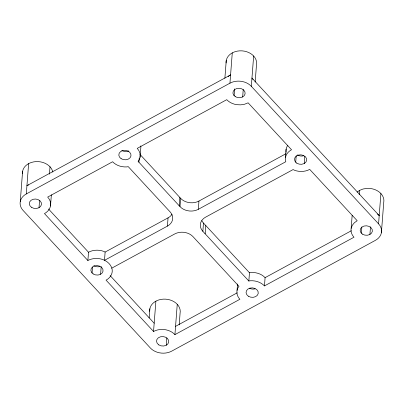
<?xml version="1.0" encoding="UTF-8"?>
<svg xmlns="http://www.w3.org/2000/svg" width="404" height="404" viewBox="0 0 404 404"><rect width="100%" height="100%" fill="white"/><g stroke="black" fill="none" stroke-linecap="round" stroke-linejoin="round"><path stroke-width="0.61" d="M20.271 201.546L22.604 171.235M380.901 193.551L378.568 223.856A15.302 11.857 4.4 0 1 375.372 240.365L171.725 351.126A15.302 11.857 4.4 0 1 150.349 347.985L23.099 210.449A15.302 11.857 4.4 0 1 26.3 193.94L28.628 163.635M39.021 207.696L39.592 200.273M49.445 174.124L50.01 166.776M50.505 205.984L51.358 194.854M111.751 268.16L174.695 233.961A13.115 10.166 4.4 0 1 193.016 236.658L239.006 286.365L238.153 287.441A15.302 11.857 4.4 0 0 239.88 299.288L174.927 334.618A15.302 11.857 4.4 0 0 153.545 331.477L106.065 280.159A15.302 11.857 4.4 0 0 112.16 269.458C111.312 264.726 107.393 261.297 103.076 259.636A15.302 11.857 4.4 0 0 87.885 260.509L88.521 252.242L48.515 209.004M92.062 273.008L92.516 267.105M100.611 274.266L101.202 266.589M171.993 214.322A13.115 10.166 4.4 0 1 168.059 217.842L105.126 252.071L104.49 260.338L167.423 226.109A13.115 10.166 4.4 0 0 170.165 211.959L128.255 166.66L126.649 166.918A15.302 11.857 4.4 0 1 112.63 161.752L47.677 197.081A15.302 11.857 4.4 0 1 44.475 213.59L87.885 260.509M138.925 162.221L139.244 158.085M140.037 157.292L140.673 149.026A15.302 11.857 4.4 0 0 140.743 145.925M149.147 317.958L149.854 308.772M153.545 331.477L155.878 301.172M167.423 226.109L168.059 217.842M166.271 345.233L166.842 337.81M179.189 205.742L179.825 197.475M179.997 206.616L138.082 161.312L138.936 160.237A15.302 11.857 4.4 0 0 137.208 148.384L226.745 99.687A15.302 11.857 4.4 0 0 236.769 104.676L240.759 104.853L244.632 104.222L248.122 102.828L291.531 149.748A15.302 11.857 4.4 0 0 285.431 160.449L285.835 161.706L198.324 209.307A13.115 10.166 4.4 0 1 179.997 206.616L180.633 198.349L139.991 154.419M174.927 334.618L177.255 304.313M179.189 324.846L180.083 313.216A15.302 11.857 4.4 0 0 165.635 299.152A15.302 11.857 4.4 0 0 149.712 311.252M198.324 209.307L198.96 201.041L285.916 153.742M352.162 215.332L351.162 228.321A15.302 11.857 4.4 0 0 353.99 237.224L264.458 285.921A15.302 11.857 4.4 0 0 250.445 280.755L248.839 281.017L202.853 231.315L203.485 223.048A13.115 10.166 4.4 0 1 201.828 220.675M205.161 233.81L205.798 225.543M224.882 78.235L226.245 60.479M26.3 193.94L229.942 83.184L232.275 52.873M234.118 95.677L234.638 88.875M242.668 96.935L243.238 89.511M378.568 223.856L251.323 86.32L253.651 56.015M237.052 290.385L237.507 284.482M255.161 82.062L256.479 64.918A15.302 11.857 4.4 0 0 242.031 50.859A15.302 11.857 4.4 0 0 226.109 62.953M248.839 281.017L249.475 272.75L203.485 223.048M264.458 285.921L265.095 277.654L351.313 230.765M285.502 157.353L286.138 149.086M295.703 162.246L296.203 155.752M304.257 163.504L304.803 156.419M359.196 194.698L359.525 190.41L363.014 189.016L366.888 188.385L370.877 188.562A15.302 11.857 4.4 0 1 383.729 202.454L381.396 232.765M361.363 233.214L361.843 227.028M369.918 234.472L370.508 226.796M351.162 228.321L352.263 225.376L354.323 222.781L357.192 220.72L309.711 169.397A15.302 11.857 4.4 0 1 294.521 170.271L293.107 169.569L205.596 217.165A13.115 10.166 4.4 0 0 202.853 231.315M357.131 192.132L359.525 190.41M175.563 326.351L237.214 292.819M249.475 272.75L251.076 272.493A15.302 11.857 4.4 0 1 265.095 277.654M105.126 252.071L103.712 251.369A15.302 11.857 4.4 0 0 88.521 252.242M110.12 275.589L154.182 323.215M229.942 83.184A15.302 11.857 4.4 0 1 251.323 86.32M228.134 76.598A15.302 11.857 4.4 0 1 230.578 74.917L26.932 185.678A15.302 11.857 4.4 0 1 28.613 184.886M253.04 79.396A15.302 11.857 4.4 0 0 251.955 78.058L379.204 215.595A15.302 11.857 4.4 0 0 377.437 213.984M255.045 288.83A6.121 4.742 4.4 0 1 249.43 288.198M128.75 150.95A6.121 4.742 4.4 0 1 121.75 150.404M303.495 155.792A6.121 4.742 4.4 0 1 297.45 154.909M286.067 152.182A15.302 11.857 4.4 0 1 287.825 145.233M198.96 201.041A13.115 10.166 4.4 0 1 180.633 198.349M237.618 285.219A15.302 11.857 4.4 0 1 237.522 283.977M22.462 173.715A15.302 11.857 4.4 0 1 36.057 161.605A15.302 11.857 4.4 0 1 52.818 172.069M99.849 266.554A6.121 4.742 4.4 0 1 93.804 265.665M362.474 234.143A6.121 4.742 4.4 0 0 372.326 231.431A6.121 4.742 4.4 0 0 364.039 226.053A6.121 4.742 4.4 0 0 362.474 234.143M235.224 96.607A6.121 4.742 4.4 0 0 245.077 93.895A6.121 4.742 4.4 0 0 236.794 88.516A6.121 4.742 4.4 0 0 235.224 96.607M31.578 207.363A6.121 4.742 4.4 0 0 41.435 204.656A6.121 4.742 4.4 0 0 33.148 199.278A6.121 4.742 4.4 0 0 31.578 207.363M158.828 344.9A6.121 4.742 4.4 0 0 168.68 342.193A6.121 4.742 4.4 0 0 160.398 336.815A6.121 4.742 4.4 0 0 158.828 344.9M121.114 158.671A6.121 4.742 4.4 0 0 130.967 155.959A6.121 4.742 4.4 0 0 122.68 150.581A6.121 4.742 4.4 0 0 121.114 158.671M248.364 296.208A6.121 4.742 4.4 0 0 258.217 293.496A6.121 4.742 4.4 0 0 249.93 288.118A6.121 4.742 4.4 0 0 248.364 296.208M93.167 273.932A6.121 4.742 4.4 0 0 103.02 271.22A6.121 4.742 4.4 0 0 94.738 265.847A6.121 4.742 4.4 0 0 93.167 273.932M296.814 163.171A6.121 4.742 4.4 0 0 306.666 160.459A6.121 4.742 4.4 0 0 298.379 155.086A6.121 4.742 4.4 0 0 296.814 163.171"/></g></svg>
